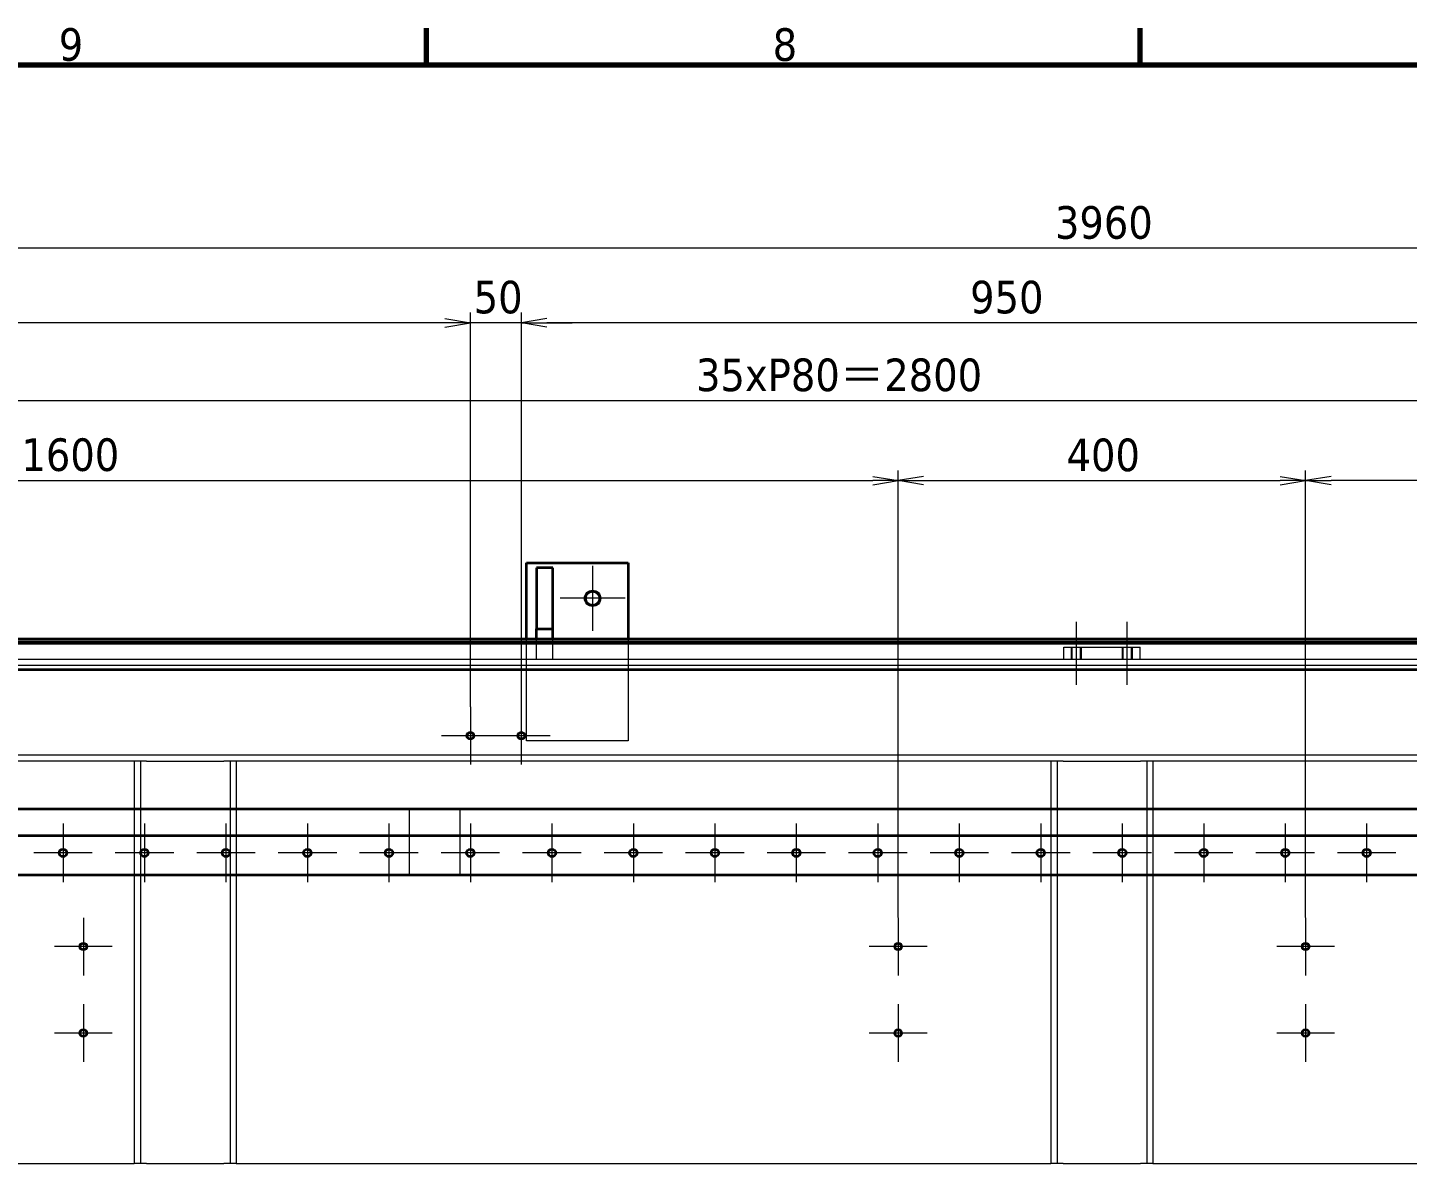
# Model space of a CAD drawing. Header units: millimetres. Extents: x -570 to 8410, y -405 to 5940.
# Drawn here: x 2412 to 3766, y 4658 to 5777 of the extents above; entities that cross this region are included whole.
import ezdxf

# ---------------------------------------------------------------- set-up
doc = ezdxf.new("R2010")
doc.units = ezdxf.units.MM
doc.header["$LTSCALE"] = 10
for name, color, linetype, lineweight in [('Border (ISO)', 7, 'Continuous', 70), ('Center Mark (ISO)', 7, 'Continuous', 5), ('Centerline (ISO)', 7, 'Continuous', 5), ('Dimension (ISO)', 7, 'Continuous', 25), ('Hidden (ISO)', 7, 'Continuous', 5), ('Visible (ISO)', 7, 'Continuous', 35), ('Visible Narrow (ISO)', 7, 'Continuous', 5)]:
    doc.layers.add(name, color=color, linetype=linetype, lineweight=lineweight)
doc.styles.add('MX_NOTE_STANDARD', font='tahoma.ttf')
doc.styles.add('Note Text (JIS)', font='tahoma.ttf')
doc.dimstyles.new('Default (JIS)', dxfattribs={"dimscale": 10, "dimtxt": 3.2, "dimasz": 2.5, "dimexe": 1, "dimexo": 0, "dimgap": 0.8, "dimtad": 1, "dimrnd": 1e-08, "dimdsep": 46, "dimtxsty": 'Note Text (JIS)', "dimblk": 'OPEN', "dimcen": 0.09, "dimdle": 10, "dimclrd": 7, "dimclre": 7, "dimclrt": 256, "dimadec": 0, "dimazin": 2, "dimtfac": 0.78125, "dimtmove": 0, "dimatfit": 3, "dimldrblk": 'OPEN', "dimfxl": 1, "dimtolj": 1, "dimtzin": 0, "dimlwd": 0, "dimlwe": 0, "dimarcsym": 0})

# ---------------------------------------------------------------- blocks, each defined once
blk = doc.blocks.new('図面枠 既定の図面枠')
at = {"layer": 'Border (ISO)'}
for p, q in [((280.33, 574), (280.33, 577.6)), ((350.42, 574), (350.42, 577.6))]:
    blk.add_line(p, q, dxfattribs=at)
at = {"layer": 'Border (ISO)', "flags": 128}
blk.add_lwpolyline([(20, 20), (20, 574), (821, 574), (821, 20), (20, 20)], dxfattribs=at)
at = {"layer": 'Border (ISO)', "char_height": 3.2, "attachment_point": 7, "style": 'MX_NOTE_STANDARD'}
for s, insert in [('9', (244.23, 574.34)), ('8', (314.33, 574.33))]:
    blk.add_mtext(s, dxfattribs=dict(at, insert=insert))
blk = doc.blocks.new('_Open')
at = {"color": 0, "linetype": 'ByBlock', "lineweight": -2}
for p, q in [((-1, 0.167), (0, 0)), ((-1, -0.167), (0, 0)), ((0, 0), (-1, 0))]:
    blk.add_line(p, q, dxfattribs=at)
blk = doc.blocks.new('*D39')
at = {"layer": 'Defpoints', "color": 0, "linetype": 'Continuous', "transparency": 16777216}
for p in [(1486.5, 5559.8), (1486.5, 5009), (5446.5, 5009)]:
    blk.add_point(p, dxfattribs=at)
at = {"layer": 'Dimension (ISO)', "color": 7, "linetype": 'Continuous', "lineweight": 0, "transparency": 16777216}
for p, q in [((1486.5, 5009), (1486.5, 5569.8)), ((5446.5, 5009), (5446.5, 5569.8)), ((5421.5, 5559.8), (1511.5, 5559.8))]:
    blk.add_line(p, q, dxfattribs=at)
at = {"layer": 'Dimension (ISO)', "color": 7, "linetype": 'Continuous', "lineweight": 0, "transparency": 16777216, "xscale": 25, "yscale": 25, "zscale": 25, "rotation": 180}
blk.add_blockref('_Open', (1486.5, 5559.8), dxfattribs=at)
at = {"layer": 'Dimension (ISO)', "color": 7, "linetype": 'Continuous', "lineweight": 0, "transparency": 16777216, "xscale": 25, "yscale": 25, "zscale": 25}
blk.add_blockref('_Open', (5446.5, 5559.8), dxfattribs=at)
at = {"layer": 'Dimension (ISO)', "linetype": 'Continuous', "lineweight": 5, "transparency": 16777216, "insert": (3420.4, 5601.2), "char_height": 32, "attachment_point": 1, "style": 'Note Text (JIS)'}
blk.add_mtext('\\A1;3960', dxfattribs=at)
blk = doc.blocks.new('*D47')
at = {"layer": 'Defpoints', "color": 0, "linetype": 'Continuous', "transparency": 16777216}
for p in [(1806.5, 5410), (1806.5, 4994.7), (4606.5, 4994.7)]:
    blk.add_point(p, dxfattribs=at)
at = {"layer": 'Dimension (ISO)', "color": 7, "linetype": 'Continuous', "lineweight": 0, "transparency": 16777216}
for p, q in [((1806.5, 4994.7), (1806.5, 5420)), ((4606.5, 4994.7), (4606.5, 5420)), ((4581.5, 5410), (1831.5, 5410))]:
    blk.add_line(p, q, dxfattribs=at)
at = {"layer": 'Dimension (ISO)', "color": 7, "linetype": 'Continuous', "lineweight": 0, "transparency": 16777216, "xscale": 25, "yscale": 25, "zscale": 25, "rotation": 180}
blk.add_blockref('_Open', (1806.5, 5410), dxfattribs=at)
at = {"layer": 'Dimension (ISO)', "color": 7, "linetype": 'Continuous', "lineweight": 0, "transparency": 16777216, "xscale": 25, "yscale": 25, "zscale": 25}
blk.add_blockref('_Open', (4606.5, 5410), dxfattribs=at)
at = {"layer": 'Dimension (ISO)', "linetype": 'Continuous', "lineweight": 5, "transparency": 16777216, "insert": (3068, 5451.5), "char_height": 32, "attachment_point": 1, "style": 'Note Text (JIS)'}
blk.add_mtext('\\A1;\\fTahoma|b0|i0;35xP80\\fYu Gothic|b0|i0;＝\\fTahoma|b0|i0;2800', dxfattribs=at)
blk = doc.blocks.new('*D50')
at = {"layer": 'Defpoints', "color": 0, "linetype": 'Continuous', "transparency": 16777216}
for p in [(2896.5, 5486.6), (2896.5, 5109.3), (3846.5, 5109.3)]:
    blk.add_point(p, dxfattribs=at)
at = {"layer": 'Dimension (ISO)', "color": 7, "linetype": 'Continuous', "lineweight": 0, "transparency": 16777216}
for p, q in [((2896.5, 5109.3), (2896.5, 5496.6)), ((3846.5, 5109.3), (3846.5, 5496.6)), ((3821.5, 5486.6), (2921.5, 5486.6))]:
    blk.add_line(p, q, dxfattribs=at)
at = {"layer": 'Dimension (ISO)', "color": 7, "linetype": 'Continuous', "lineweight": 0, "transparency": 16777216, "xscale": 25, "yscale": 25, "zscale": 25, "rotation": 180}
blk.add_blockref('_Open', (2896.5, 5486.6), dxfattribs=at)
at = {"layer": 'Dimension (ISO)', "color": 7, "linetype": 'Continuous', "lineweight": 0, "transparency": 16777216, "xscale": 25, "yscale": 25, "zscale": 25}
blk.add_blockref('_Open', (3846.5, 5486.6), dxfattribs=at)
at = {"layer": 'Dimension (ISO)', "linetype": 'Continuous', "lineweight": 5, "transparency": 16777216, "insert": (3337.1, 5527.9), "char_height": 32, "attachment_point": 1, "style": 'Note Text (JIS)'}
blk.add_mtext('\\A1;950', dxfattribs=at)
blk = doc.blocks.new('*D51')
at = {"layer": 'Defpoints', "color": 0, "linetype": 'Continuous', "transparency": 16777216}
for p in [(2846.5, 5486.6), (2846.5, 5109.3), (2896.5, 5109.3)]:
    blk.add_point(p, dxfattribs=at)
at = {"layer": 'Dimension (ISO)', "color": 7, "linetype": 'Continuous', "lineweight": 0, "transparency": 16777216}
for p, q in [((2846.5, 5109.3), (2846.5, 5496.6)), ((2896.5, 5109.3), (2896.5, 5496.6)), ((2821.5, 5486.6), (2796.5, 5486.6)), ((2896.5, 5486.6), (2846.5, 5486.6)), ((2921.5, 5486.6), (2946.5, 5486.6))]:
    blk.add_line(p, q, dxfattribs=at)
at = {"layer": 'Dimension (ISO)', "color": 7, "linetype": 'Continuous', "lineweight": 0, "transparency": 16777216, "xscale": 25, "yscale": 25, "zscale": 25}
blk.add_blockref('_Open', (2846.5, 5486.6), dxfattribs=at)
at = {"layer": 'Dimension (ISO)', "color": 7, "linetype": 'Continuous', "lineweight": 0, "transparency": 16777216, "xscale": 25, "yscale": 25, "zscale": 25, "rotation": 180}
blk.add_blockref('_Open', (2896.5, 5486.6), dxfattribs=at)
at = {"layer": 'Dimension (ISO)', "linetype": 'Continuous', "lineweight": 5, "transparency": 16777216, "insert": (2849.7, 5527.9), "char_height": 32, "attachment_point": 1, "style": 'Note Text (JIS)'}
blk.add_mtext('\\A1;50', dxfattribs=at)
blk = doc.blocks.new('*D52')
at = {"layer": 'Defpoints', "color": 0, "linetype": 'Continuous', "transparency": 16777216}
for p in [(1746.5, 5486.6), (1746.5, 5109.3), (2846.5, 5109.3)]:
    blk.add_point(p, dxfattribs=at)
at = {"layer": 'Dimension (ISO)', "color": 7, "linetype": 'Continuous', "lineweight": 0, "transparency": 16777216}
for p, q in [((1746.5, 5109.3), (1746.5, 5496.6)), ((2846.5, 5109.3), (2846.5, 5496.6)), ((2821.5, 5486.6), (1771.5, 5486.6))]:
    blk.add_line(p, q, dxfattribs=at)
at = {"layer": 'Dimension (ISO)', "color": 7, "linetype": 'Continuous', "lineweight": 0, "transparency": 16777216, "xscale": 25, "yscale": 25, "zscale": 25, "rotation": 180}
blk.add_blockref('_Open', (1746.5, 5486.6), dxfattribs=at)
at = {"layer": 'Dimension (ISO)', "color": 7, "linetype": 'Continuous', "lineweight": 0, "transparency": 16777216, "xscale": 25, "yscale": 25, "zscale": 25}
blk.add_blockref('_Open', (2846.5, 5486.6), dxfattribs=at)
at = {"layer": 'Dimension (ISO)', "linetype": 'Continuous', "lineweight": 5, "transparency": 16777216, "insert": (2251.7, 5527.9), "char_height": 32, "attachment_point": 1, "style": 'Note Text (JIS)'}
blk.add_mtext('\\A1;1100', dxfattribs=at)
blk = doc.blocks.new('*D197')
at = {"layer": 'Defpoints', "color": 0, "linetype": 'Continuous', "transparency": 16777216}
for p in [(3666.5, 5331.6), (5266.5, 5156), (3666.5, 4902.3)]:
    blk.add_point(p, dxfattribs=at)
at = {"layer": 'Dimension (ISO)', "color": 7, "linetype": 'Continuous', "lineweight": 0, "transparency": 16777216}
for p, q in [((3666.5, 4902.3), (3666.5, 5341.6)), ((5266.5, 5156), (5266.5, 5341.6)), ((5241.5, 5331.6), (3691.5, 5331.6))]:
    blk.add_line(p, q, dxfattribs=at)
at = {"layer": 'Dimension (ISO)', "color": 7, "linetype": 'Continuous', "lineweight": 0, "transparency": 16777216, "xscale": 25, "yscale": 25, "zscale": 25, "rotation": 180}
blk.add_blockref('_Open', (3666.5, 5331.6), dxfattribs=at)
at = {"layer": 'Dimension (ISO)', "color": 7, "linetype": 'Continuous', "lineweight": 0, "transparency": 16777216, "xscale": 25, "yscale": 25, "zscale": 25}
blk.add_blockref('_Open', (5266.5, 5331.6), dxfattribs=at)
at = {"layer": 'Dimension (ISO)', "linetype": 'Continuous', "lineweight": 5, "transparency": 16777216, "insert": (4017.9, 5373.1), "char_height": 32, "attachment_point": 1, "style": 'Note Text (JIS)'}
blk.add_mtext('\\A1;\\fTahoma|b0|i0;2xP800\\fYu Gothic|b0|i0;＝\\fTahoma|b0|i0;1600', dxfattribs=at)
blk = doc.blocks.new('*D198')
at = {"layer": 'Defpoints', "color": 0, "linetype": 'Continuous', "transparency": 16777216}
for p in [(3666.5, 5331.6), (3266.5, 4902.3), (3666.5, 4902.3)]:
    blk.add_point(p, dxfattribs=at)
at = {"layer": 'Dimension (ISO)', "color": 7, "linetype": 'Continuous', "lineweight": 0, "transparency": 16777216}
for p, q in [((3266.5, 4902.3), (3266.5, 5341.6)), ((3666.5, 4902.3), (3666.5, 5341.6)), ((3291.5, 5331.6), (3641.5, 5331.6))]:
    blk.add_line(p, q, dxfattribs=at)
at = {"layer": 'Dimension (ISO)', "color": 7, "linetype": 'Continuous', "lineweight": 0, "transparency": 16777216, "xscale": 25, "yscale": 25, "zscale": 25, "rotation": 180}
blk.add_blockref('_Open', (3266.5, 5331.6), dxfattribs=at)
at = {"layer": 'Dimension (ISO)', "color": 7, "linetype": 'Continuous', "lineweight": 0, "transparency": 16777216, "xscale": 25, "yscale": 25, "zscale": 25}
blk.add_blockref('_Open', (3666.5, 5331.6), dxfattribs=at)
at = {"layer": 'Dimension (ISO)', "linetype": 'Continuous', "lineweight": 5, "transparency": 16777216, "insert": (3431.8, 5372.9), "char_height": 32, "attachment_point": 1, "style": 'Note Text (JIS)'}
blk.add_mtext('\\A1;400', dxfattribs=at)
blk = doc.blocks.new('*D199')
at = {"layer": 'Defpoints', "color": 0, "linetype": 'Continuous', "transparency": 16777216}
for p in [(3266.5, 5331.6), (1666.5, 5156), (3266.5, 4902.3)]:
    blk.add_point(p, dxfattribs=at)
at = {"layer": 'Dimension (ISO)', "color": 7, "linetype": 'Continuous', "lineweight": 0, "transparency": 16777216}
for p, q in [((1666.5, 5156), (1666.5, 5341.6)), ((3266.5, 4902.3), (3266.5, 5341.6)), ((1691.5, 5331.6), (3241.5, 5331.6))]:
    blk.add_line(p, q, dxfattribs=at)
at = {"layer": 'Dimension (ISO)', "color": 7, "linetype": 'Continuous', "lineweight": 0, "transparency": 16777216, "xscale": 25, "yscale": 25, "zscale": 25, "rotation": 180}
blk.add_blockref('_Open', (1666.5, 5331.6), dxfattribs=at)
at = {"layer": 'Dimension (ISO)', "color": 7, "linetype": 'Continuous', "lineweight": 0, "transparency": 16777216, "xscale": 25, "yscale": 25, "zscale": 25}
blk.add_blockref('_Open', (3266.5, 5331.6), dxfattribs=at)
at = {"layer": 'Dimension (ISO)', "linetype": 'Continuous', "lineweight": 5, "transparency": 16777216, "insert": (2220.8, 5373.1), "char_height": 32, "attachment_point": 1, "style": 'Note Text (JIS)'}
blk.add_mtext('\\A1;\\fTahoma|b0|i0;2xP800\\fYu Gothic|b0|i0;＝\\fTahoma|b0|i0;1600', dxfattribs=at)

msp = doc.modelspace()

# ---------------------------------------------------------------- linework, layer by layer
at = {"layer": 'Center Mark (ISO)', "linetype": 'Continuous'}
for p, q in [((2966.481, 5247.88), (2966.481, 5184.045)), ((2998.398, 5215.963), (2934.563, 5215.963)), ((2846.481, 5109.286), (2846.481, 5052.639)), ((2896.481, 5109.286), (2896.481, 5052.639)), ((2874.804, 5080.963), (2818.157, 5080.963)), ((2924.804, 5080.963), (2868.157, 5080.963)), ((2446.481, 4994.692), (2446.481, 4937.233)), ((2526.481, 4994.692), (2526.481, 4937.233)), ((2606.481, 4994.692), (2606.481, 4937.233)), ((2686.481, 4994.692), (2686.481, 4937.233)), ((2766.481, 4994.692), (2766.481, 4937.233)), ((2846.481, 4994.692), (2846.481, 4937.233)), ((2926.481, 4994.692), (2926.481, 4937.233)), ((3006.481, 4994.692), (3006.481, 4937.233)), ((3086.481, 4994.692), (3086.481, 4937.233)), ((3166.481, 4994.692), (3166.481, 4937.233)), ((3246.481, 4994.692), (3246.481, 4937.233)), ((3326.481, 4994.692), (3326.481, 4937.233)), ((3406.481, 4994.692), (3406.481, 4937.233)), ((3486.481, 4994.692), (3486.481, 4937.233)), ((3566.481, 4994.692), (3566.481, 4937.233)), ((3646.481, 4994.692), (3646.481, 4937.233)), ((3726.481, 4994.692), (3726.481, 4937.233)), ((2475.21, 4965.963), (2417.752, 4965.963)), ((2555.21, 4965.963), (2497.752, 4965.963)), ((2635.21, 4965.963), (2577.752, 4965.963)), ((2715.21, 4965.963), (2657.752, 4965.963)), ((2795.21, 4965.963), (2737.752, 4965.963)), ((2875.21, 4965.963), (2817.752, 4965.963)), ((2955.21, 4965.963), (2897.752, 4965.963)), ((3035.21, 4965.963), (2977.752, 4965.963)), ((3115.21, 4965.963), (3057.752, 4965.963)), ((3195.21, 4965.963), (3137.752, 4965.963)), ((3275.21, 4965.963), (3217.752, 4965.963)), ((3355.21, 4965.963), (3297.752, 4965.963)), ((3435.21, 4965.963), (3377.752, 4965.963)), ((3515.21, 4965.963), (3457.752, 4965.963)), ((3595.21, 4965.963), (3537.752, 4965.963)), ((3675.21, 4965.963), (3617.752, 4965.963)), ((3755.21, 4965.963), (3697.752, 4965.963)), ((2466.481, 4902.286), (2466.481, 4845.639)), ((3266.481, 4902.286), (3266.481, 4845.639)), ((3666.481, 4902.286), (3666.481, 4845.639)), ((3666.481, 4902.286), (3666.481, 4845.639)), ((2494.804, 4873.963), (2438.157, 4873.963)), ((3294.804, 4873.963), (3238.157, 4873.963)), ((3694.804, 4873.963), (3638.157, 4873.963)), ((3694.804, 4873.963), (3638.157, 4873.963)), ((2466.481, 4817.286), (2466.481, 4760.639)), ((3266.481, 4817.286), (3266.481, 4760.639)), ((3666.481, 4817.286), (3666.481, 4760.639)), ((3666.481, 4817.286), (3666.481, 4760.639)), ((2494.804, 4788.963), (2438.157, 4788.963)), ((3294.804, 4788.963), (3238.157, 4788.963)), ((3694.804, 4788.963), (3638.157, 4788.963)), ((3694.804, 4788.963), (3638.157, 4788.963))]:
    msp.add_line(p, q, dxfattribs=at)
at = {"layer": 'Centerline (ISO)', "linetype": 'Continuous'}
for p, q in [((3441.481, 5130.963), (3441.481, 5192.963)), ((3491.481, 5130.963), (3491.481, 5192.963))]:
    msp.add_line(p, q, dxfattribs=at)
at = {"layer": 'Hidden (ISO)'}
for p, q in [((2901.481, 5075.963), (2901.481, 5175.963)), ((2911.481, 5155.963), (2911.481, 5175.963)), ((2927.481, 5155.963), (2927.481, 5175.963)), ((3001.481, 5175.963), (3001.481, 5075.963)), ((5461.481, 5170.963), (1471.481, 5170.963)), ((3428.981, 5167.963), (3503.981, 5167.963)), ((3428.981, 5155.963), (3428.981, 5167.963)), ((3436.481, 5167.963), (3436.481, 5155.963)), ((3437.293, 5155.963), (3437.293, 5167.963)), ((3445.669, 5155.963), (3445.669, 5167.963)), ((3446.481, 5155.963), (3446.481, 5167.963)), ((3486.481, 5167.963), (3486.481, 5155.963)), ((3487.293, 5155.963), (3487.293, 5167.963)), ((3495.669, 5155.963), (3495.669, 5167.963)), ((3496.481, 5155.963), (3496.481, 5167.963)), ((3503.981, 5155.963), (3503.981, 5167.963)), ((5260.481, 5149.963), (1672.481, 5149.963)), ((2911.481, 5155.963), (1859.481, 5155.963)), ((2927.481, 5155.963), (2911.481, 5155.963)), ((4005.481, 5155.963), (2927.481, 5155.963)), ((3001.481, 5075.963), (2901.481, 5075.963)), ((5172.481, 5061.963), (1760.481, 5061.963)), ((2516.481, 5055.963), (1766.481, 5055.963)), ((2516.481, 5055.963), (2516.481, 4660.963)), ((2528.481, 5055.963), (2516.481, 5055.963)), ((2522.481, 5055.963), (2522.481, 4660.963)), ((2528.481, 5055.963), (2604.481, 5055.963)), ((2616.481, 5055.963), (2604.481, 5055.963)), ((2610.481, 5055.963), (2610.481, 4660.963)), ((3416.481, 5055.963), (2616.481, 5055.963)), ((2616.481, 5055.963), (2616.481, 4660.963)), ((3416.481, 5055.963), (3416.481, 4660.963)), ((3428.481, 5055.963), (3416.481, 5055.963)), ((3422.481, 5055.963), (3422.481, 4660.963)), ((3428.481, 5055.963), (3504.481, 5055.963)), ((3516.481, 5055.963), (3504.481, 5055.963)), ((3510.481, 5055.963), (3510.481, 4660.963)), ((4316.481, 5055.963), (3516.481, 5055.963)), ((3516.481, 5055.963), (3516.481, 4660.963)), ((2786.481, 5008.963), (2786.481, 4943.963)), ((2836.481, 4943.963), (2836.481, 5008.963)), ((1766.481, 4660.963), (2516.481, 4660.963)), ((2528.481, 4660.963), (2516.481, 4660.963)), ((2528.481, 4660.963), (2604.481, 4660.963)), ((2616.481, 4660.963), (2604.481, 4660.963)), ((2616.481, 4660.963), (3416.481, 4660.963)), ((3428.481, 4660.963), (3416.481, 4660.963)), ((3428.481, 4660.963), (3504.481, 4660.963)), ((3516.481, 4660.963), (3504.481, 4660.963)), ((3516.481, 4660.963), (4316.481, 4660.963))]:
    msp.add_line(p, q, dxfattribs=at)
at = {"layer": 'Visible (ISO)'}
for p, q in [((2901.481, 5250.963), (3001.481, 5250.963)), ((2901.481, 5175.963), (2901.481, 5250.963)), ((2911.481, 5245.963), (2911.481, 5185.963)), ((2927.481, 5245.963), (2911.481, 5245.963)), ((2927.481, 5185.963), (2927.481, 5245.963)), ((3001.481, 5250.963), (3001.481, 5175.963)), ((5407.122, 5175.963), (1525.84, 5175.963)), ((2911.481, 5185.963), (2927.481, 5185.963)), ((2911.481, 5175.963), (2911.481, 5185.963)), ((2927.481, 5175.963), (2927.481, 5185.963)), ((5461.481, 5172.763), (1471.481, 5172.763)), ((1471.481, 5145.963), (5461.481, 5145.963)), ((5446.481, 5008.963), (1486.481, 5008.963)), ((1486.481, 4982.963), (5446.481, 4982.963)), ((5446.481, 4943.963), (1486.481, 4943.963))]:
    msp.add_line(p, q, dxfattribs=at)
for centre, radius in [((2966.481, 5215.963), 6.918), ((2846.481, 5080.963), 3.324), ((2896.481, 5080.963), 3.324), ((2446.481, 4965.963), 3.729), ((2526.481, 4965.963), 3.729), ((2606.481, 4965.963), 3.729), ((2686.481, 4965.963), 3.729), ((2766.481, 4965.963), 3.729), ((2846.481, 4965.963), 3.729), ((2926.481, 4965.963), 3.729), ((3006.481, 4965.963), 3.729), ((3086.481, 4965.963), 3.729), ((3166.481, 4965.963), 3.729), ((3246.481, 4965.963), 3.729), ((3326.481, 4965.963), 3.729), ((3406.481, 4965.963), 3.729), ((3486.481, 4965.963), 3.729), ((3566.481, 4965.963), 3.729), ((3646.481, 4965.963), 3.729), ((3726.481, 4965.963), 3.729), ((2466.481, 4873.963), 3.324), ((3266.481, 4873.963), 3.324), ((3666.481, 4873.963), 3.324), ((2466.481, 4788.963), 3.324), ((3266.481, 4788.963), 3.324), ((3666.481, 4788.963), 3.324)]:
    msp.add_circle(centre, radius, dxfattribs=at)
at = {"layer": 'Visible Narrow (ISO)'}
for centre, radius in [((2966.481, 5215.963), 8), ((2846.481, 5080.963), 4), ((2896.481, 5080.963), 4), ((2446.481, 4965.963), 4), ((2526.481, 4965.963), 4), ((2606.481, 4965.963), 4), ((2686.481, 4965.963), 4), ((2766.481, 4965.963), 4), ((2846.481, 4965.963), 4), ((2926.481, 4965.963), 4), ((3006.481, 4965.963), 4), ((3086.481, 4965.963), 4), ((3166.481, 4965.963), 4), ((3246.481, 4965.963), 4), ((3326.481, 4965.963), 4), ((3406.481, 4965.963), 4), ((3486.481, 4965.963), 4), ((3566.481, 4965.963), 4), ((3646.481, 4965.963), 4), ((3726.481, 4965.963), 4), ((2466.481, 4873.963), 4), ((3266.481, 4873.963), 4), ((3666.481, 4873.963), 4), ((2466.481, 4788.963), 4), ((3266.481, 4788.963), 4), ((3666.481, 4788.963), 4)]:
    msp.add_circle(centre, radius, dxfattribs=at)

# ---------------------------------------------------------------- block references
at = {"xscale": 10, "yscale": 10, "zscale": 10}
msp.add_blockref('図面枠 既定の図面枠', (0, 0), dxfattribs=at)

# ---------------------------------------------------------------- dimensions: what is measured, and where the dimension line sits
at = {"layer": 'Dimension (ISO)', "color": 7, "linetype": 'Continuous', "lineweight": 5}
for base, p1, p2, override, picture, middle in [((1486.481, 5559.821), (5446.481, 5008.963), (1486.481, 5008.963), {"dimgap": 0.8, "dimdec": 2, "dimtol": 0, "dimlim": 0, "dimtp": 0, "dimtm": 0, "dimtdec": 2, "dimtofl": 0, "dimatfit": 1}, '*D39', (3466.481, 5559.821)), ((1746.481, 5486.623), (2846.481, 5109.286), (1746.481, 5109.286), {"dimgap": 0.8, "dimdec": 2, "dimtol": 0, "dimlim": 0, "dimtp": 0, "dimtm": 0, "dimtdec": 2, "dimtofl": 0, "dimatfit": 1}, '*D52', (2296.481, 5486.623)), ((2846.481, 5486.623), (2896.481, 5109.286), (2846.481, 5109.286), {"dimgap": 0.8, "dimdec": 2, "dimtol": 0, "dimlim": 0, "dimtp": 0, "dimtm": 0, "dimtdec": 2, "dimtofl": 1, "dimatfit": 1}, '*D51', (2871.481, 5486.623)), ((2896.481, 5486.623), (3846.481, 5109.286), (2896.481, 5109.286), {"dimgap": 0.8, "dimdec": 2, "dimtol": 0, "dimlim": 0, "dimtp": 0, "dimtm": 0, "dimtdec": 2, "dimtofl": 0, "dimatfit": 1}, '*D50', (3371.481, 5486.623)), ((3666.481, 5331.616), (3266.481, 4902.286), (3666.481, 4902.286), {"dimgap": 0.8, "dimdec": 2, "dimtol": 0, "dimlim": 0, "dimtp": 0, "dimtm": 0, "dimtdec": 2, "dimtofl": 0, "dimatfit": 1}, '*D198', (3466.481, 5331.616))]:
    dim = msp.add_linear_dim(base=base, p1=p1, p2=p2, angle=180, dimstyle='Default (JIS)', override=override, dxfattribs=at)
    dim.commit()
    dim.dimension.update_dxf_attribs({"geometry": picture, "text_midpoint": middle, "dimtype": 160})
for base, p1, p2, text, picture, middle in [((1806.481, 5410.043), (4606.481, 4994.692), (1806.481, 4994.692), '\\fTahoma|b0|i0;35xP80\\fYu Gothic|b0|i0;＝\\fTahoma|b0|i0;<>', '*D47', (3206.481, 5410.043)), ((3266.481, 5331.616), (1666.481, 5155.963), (3266.481, 4902.286), '\\fTahoma|b0|i0;2xP800\\fYu Gothic|b0|i0;＝\\fTahoma|b0|i0;<>', '*D199', (2359.211, 5331.616)), ((3666.481, 5331.616), (5266.481, 5155.963), (3666.481, 4902.286), '\\fTahoma|b0|i0;2xP800\\fYu Gothic|b0|i0;＝\\fTahoma|b0|i0;<>', '*D197', (4156.24, 5331.616))]:
    dim = msp.add_linear_dim(base=base, p1=p1, p2=p2, angle=180, text=text, dimstyle='Default (JIS)', override={"dimgap": 0.8, "dimdec": 2, "dimtol": 0, "dimlim": 0, "dimtp": 0, "dimtm": 0, "dimtdec": 2, "dimtofl": 0, "dimatfit": 1}, dxfattribs=at)
    dim.commit()
    dim.dimension.update_dxf_attribs({"geometry": picture, "text_midpoint": middle, "dimtype": 160})

doc.saveas('drawing.dxf')
